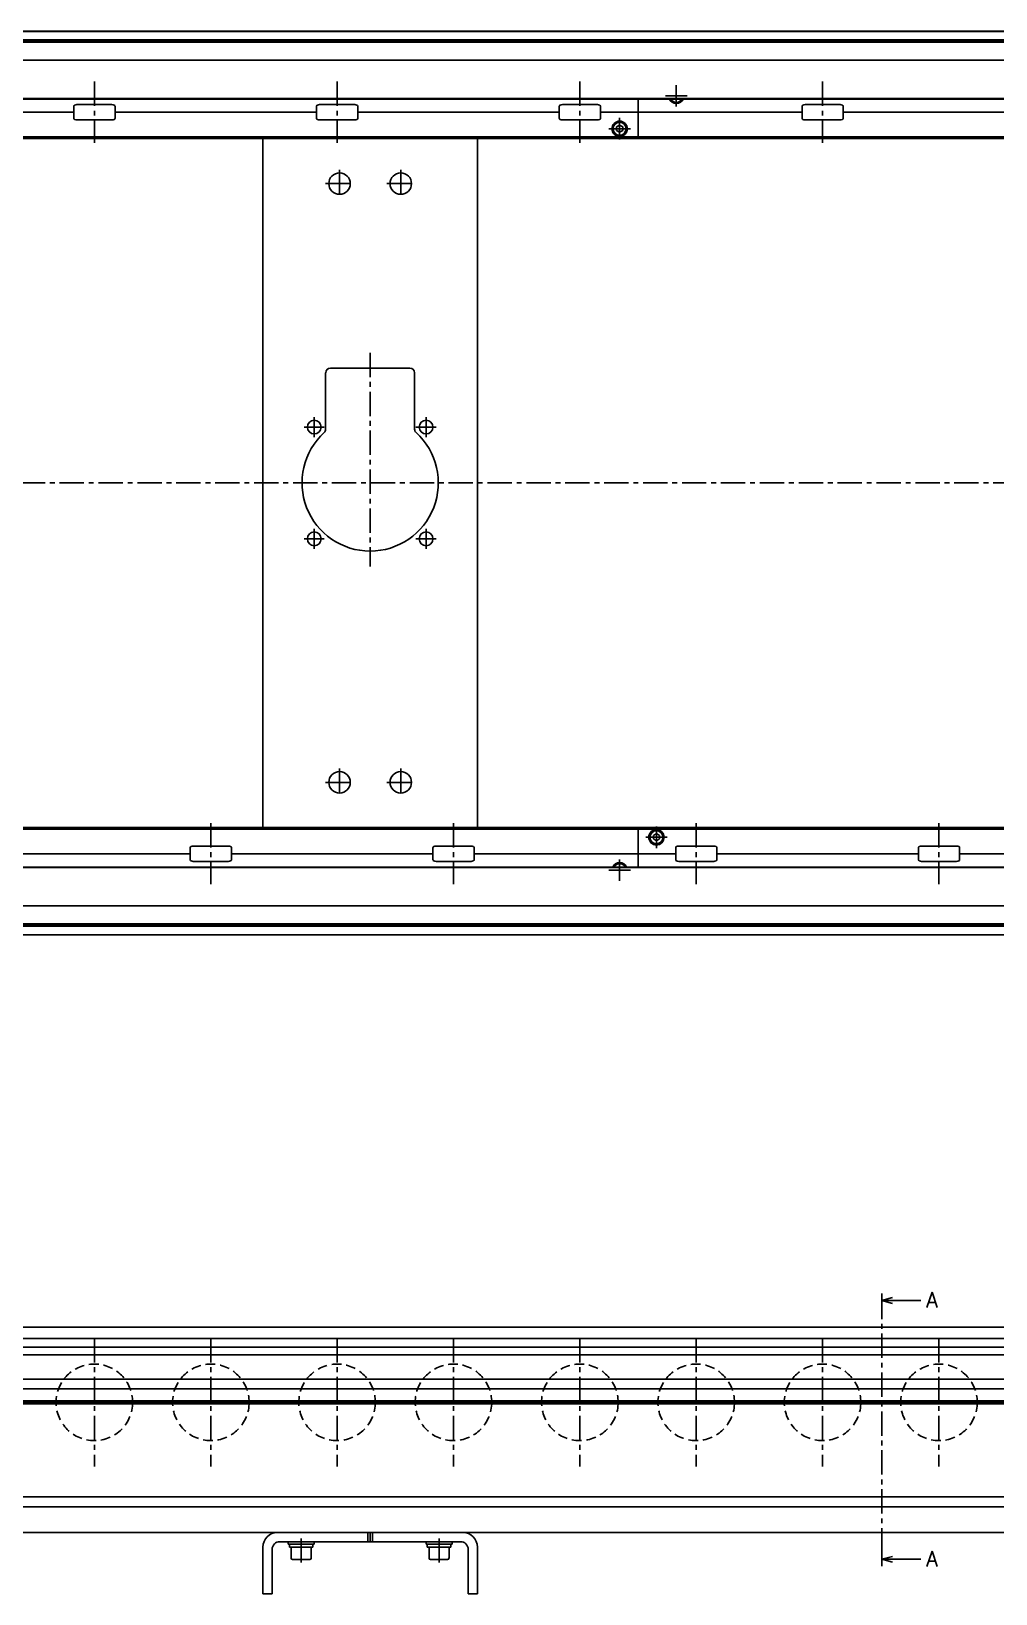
# Model space of a CAD drawing. Extents: x -10 to 3916, y -8 to 1101.
# Drawn here: x 1956 to 2586, y 28 to 1048 of the extents above; entities that cross this region are included whole.
import ezdxf

# ---------------------------------------------------------------- set-up
doc = ezdxf.new("R2010")
doc.units = 0
doc.header["$LTSCALE"] = 0.5
doc.linetypes.add('CENTER', pattern=[50.8, 31.75, -6.35, 6.35, -6.35])
doc.linetypes.add('DASHED', pattern=[19.05, 12.7, -6.35])
for name, color, linetype in [('MSM_CENTER', 1, 'CENTER'), ('MSM_CONTINUOUS', 7, 'CONTINUOUS'), ('MSM_DASHED', 4, 'DASHED'), ('MSM_PART_NUMBER', 7, 'CONTINUOUS')]:
    doc.layers.add(name, color=color, linetype=linetype)
doc.styles.get("Standard").update_dxf_attribs({"font": 'txt.shx', "height": 10, "bigfont": 'bigfont.shx'})

# ---------------------------------------------------------------- blocks, each defined once
blk = doc.blocks.new('*U88')
at = {"layer": 'MSM_PART_NUMBER'}
blk.add_text('A', height=10, dxfattribs=at).set_placement((2540.2, 214.9))
blk = doc.blocks.new('*U89')
at = {"layer": 'MSM_PART_NUMBER'}
blk.add_text('A', height=10, dxfattribs=at).set_placement((2540.2, 45.9))

msp = doc.modelspace()

# ---------------------------------------------------------------- linework, layer by layer
at = {"layer": 'MSM_CENTER'}
for p, q in [((1997.1, 1015.5), (1997.1, 975.5)), ((2155.6, 1015.5), (2155.6, 975.5)), ((2314.1, 1015.5), (2314.1, 975.5)), ((2377.1, 999.2), (2377.1, 1013.2)), ((2472.6, 1015.5), (2472.6, 975.5)), ((2370.1, 1006.2), (2384.2, 1006.2)), ((2340.1, 977.7), (2340.1, 991.8)), ((2333.1, 984.7), (2347.1, 984.7)), ((2157.2, 957.9), (2157.2, 939.9)), ((2197.2, 957.9), (2197.2, 939.9)), ((2148.1, 948.9), (2166.2, 948.9)), ((2188.1, 948.9), (2206.2, 948.9)), ((2177.2, 838.4), (2177.2, 698.9)), ((2140.7, 796.4), (2140.7, 783.4)), ((2213.7, 796.4), (2213.7, 783.4)), ((2134.1, 789.9), (2147.1, 789.9)), ((2207.1, 789.9), (2220.2, 789.9)), ((3158.7, 753.4), (359.6, 753.4)), ((2134.1, 716.9), (2147.1, 716.9)), ((2140.7, 723.4), (2140.7, 710.4)), ((2207.1, 716.9), (2220.2, 716.9)), ((2213.7, 723.4), (2213.7, 710.4)), ((2157.2, 566.9), (2157.2, 548.9)), ((2197.2, 566.9), (2197.2, 548.9)), ((2148.1, 557.9), (2166.2, 557.9)), ((2188.1, 557.9), (2206.2, 557.9)), ((2073.2, 531.3), (2073.2, 491.3)), ((2231.6, 531.3), (2231.6, 491.3)), ((2390.1, 531.3), (2390.1, 491.3)), ((2548.6, 531.3), (2548.6, 491.3)), ((2357.1, 522), (2371.2, 522)), ((2364.1, 515), (2364.1, 529)), ((2333.1, 500.5), (2347.1, 500.5)), ((2340.1, 493.5), (2340.1, 507.5)), ((2511.2, 55), (2511.2, 215)), ((1997.1, 195), (1997.1, 111)), ((2073.2, 195), (2073.2, 111)), ((2155.6, 195), (2155.6, 111)), ((2231.6, 195), (2231.6, 111)), ((2314.1, 195), (2314.1, 111)), ((2390.1, 195), (2390.1, 111)), ((2472.6, 195), (2472.6, 111)), ((2548.6, 195), (2548.6, 111)), ((367.1, 153), (3149.2, 153)), ((2132.2, 48.4), (2132.2, 64)), ((2222.2, 48.4), (2222.2, 64))]:
    msp.add_line(p, q, dxfattribs=at)
at = {"layer": 'MSM_CONTINUOUS'}
for p, q in [((3148.7, 1048.4), (370.5, 1048.4)), ((3147.1, 1048.3), (372.1, 1048.3)), ((3122.5, 1042.9), (396.8, 1042.9)), ((3122.5, 1041.2), (396.8, 1041.2)), ((3122.4, 1042), (396.9, 1042)), ((3147.1, 1029.5), (372.1, 1029.5)), ((3147.1, 1004.1), (372.1, 1004.1)), ((3147.1, 1004.5), (422.1, 1004.5)), ((2008.6, 1000.5), (1985.7, 1000.5)), ((2167.1, 1000.5), (2144.2, 1000.5)), ((2325.6, 1000.5), (2302.7, 1000.5)), ((2352.1, 1004.1), (2352.1, 979.4)), ((2377.1, 1003.9), (2376.8, 1004.1)), ((2377.5, 1004.1), (2377.1, 1003.9)), ((2484.1, 1000.5), (2461.2, 1000.5)), ((1983.7, 995.5), (1852.1, 995.5)), ((1983.7, 999.5), (1983.7, 991.5)), ((2008.6, 990.5), (1985.7, 990.5)), ((2010.6, 991.5), (2010.6, 999.5)), ((2142.2, 995.5), (2010.6, 995.5)), ((2142.2, 999.5), (2142.2, 991.5)), ((2167.1, 990.5), (2144.2, 990.5)), ((2169.1, 991.5), (2169.1, 999.5)), ((2300.7, 995.5), (2169.1, 995.5)), ((2300.7, 999.5), (2300.7, 991.5)), ((2325.6, 990.5), (2302.7, 990.5)), ((2327.6, 991.5), (2327.6, 999.5)), ((2459.2, 995.5), (2327.6, 995.5)), ((2459.2, 999.5), (2459.2, 991.5)), ((2484.1, 990.5), (2461.2, 990.5)), ((2486.1, 991.5), (2486.1, 999.5)), ((2617.7, 995.5), (2486.1, 995.5)), ((2338.1, 985.9), (2340.1, 987.1)), ((2338.1, 983.6), (2338.1, 985.9)), ((2340.1, 982.4), (2338.1, 983.6)), ((2340.1, 987.1), (2342.1, 985.9)), ((2342.1, 983.6), (2340.1, 982.4)), ((2342.1, 985.9), (2342.1, 983.6)), ((3144.6, 979.4), (450.1, 979.4)), ((3148.7, 978.4), (450.1, 978.4)), ((2107.2, 528.4), (2107.2, 978.4)), ((2247.2, 528.4), (2247.2, 978.4)), ((2203.2, 828.4), (2151.2, 828.4)), ((2148.1, 825.4), (2148.1, 788.5)), ((2206.2, 788.5), (2206.2, 825.4)), ((3148.7, 528.4), (450.1, 528.4)), ((450.1, 527.4), (3144.6, 527.4)), ((2352.1, 502.6), (2352.1, 527.4)), ((2362.1, 523.2), (2364.1, 524.4)), ((2362.1, 520.9), (2362.1, 523.2)), ((2364.1, 519.7), (2362.1, 520.9)), ((2364.1, 524.4), (2366.1, 523.2)), ((2366.1, 520.9), (2364.1, 519.7)), ((2366.1, 523.2), (2366.1, 520.9)), ((1928.1, 511.3), (2059.7, 511.3)), ((2059.7, 515.3), (2059.7, 507.3)), ((2061.7, 516.3), (2084.6, 516.3)), ((2086.6, 507.3), (2086.6, 515.3)), ((2086.6, 511.3), (2218.2, 511.3)), ((2218.2, 515.3), (2218.2, 507.3)), ((2220.2, 516.3), (2243.1, 516.3)), ((2245.1, 507.3), (2245.1, 515.3)), ((2245.1, 511.3), (2376.7, 511.3)), ((2376.7, 515.3), (2376.7, 507.3)), ((2378.7, 516.3), (2401.6, 516.3)), ((2403.6, 507.3), (2403.6, 515.3)), ((2403.6, 511.3), (2535.2, 511.3)), ((2535.2, 515.3), (2535.2, 507.3)), ((2537.2, 516.3), (2560.1, 516.3)), ((2562.1, 507.3), (2562.1, 515.3)), ((2562.1, 511.3), (2693.7, 511.3)), ((3147.1, 502.6), (372.1, 502.6)), ((3147.1, 502.2), (422.1, 502.2)), ((2061.7, 506.3), (2084.6, 506.3)), ((2220.2, 506.3), (2243.1, 506.3)), ((2339.8, 502.6), (2340.1, 502.9)), ((2340.1, 502.9), (2340.5, 502.6)), ((2378.7, 506.3), (2401.6, 506.3)), ((2537.2, 506.3), (2560.1, 506.3)), ((3147.1, 477.2), (372.1, 477.2)), ((3122.5, 465.6), (396.8, 465.6)), ((3122.5, 463.9), (396.8, 463.9)), ((3122.4, 464.7), (396.9, 464.7)), ((3148.7, 458.4), (370.5, 458.4)), ((3147.1, 458.4), (372.1, 458.4)), ((2511.2, 215), (2511.2, 224)), ((2511.2, 219.5), (2518.2, 221.4)), ((2511.2, 219.5), (2536.8, 219.5)), ((2518.2, 217.6), (2511.2, 219.5)), ((3147.1, 202), (372.1, 202)), ((3147.1, 194.6), (674.3, 194.6)), ((3031.2, 189), (676.5, 189)), ((3031.2, 184), (678.5, 184)), ((2931.2, 168.2), (667.1, 168.2)), ((2931.2, 161.8), (682.1, 161.8)), ((2931.2, 153.9), (682.1, 153.9)), ((2931.2, 153), (682.1, 153)), ((2931.2, 152.1), (682.1, 152.1)), ((2931.2, 84.8), (679.6, 84.8)), ((2931.2, 91.3), (682.1, 91.3)), ((3148.7, 68), (472.1, 68)), ((2236.2, 62), (2118.2, 62)), ((2123.7, 62), (2123.7, 60.4)), ((2140.7, 60.4), (2140.7, 62)), ((2175.7, 62), (2175.7, 68)), ((2177.2, 62), (2177.2, 68)), ((2178.7, 62), (2178.7, 68)), ((2213.7, 62), (2213.7, 60.4)), ((2230.7, 60.4), (2230.7, 62)), ((2107.2, 58.5), (2107.2, 28)), ((2113.2, 57), (2113.2, 28)), ((2140.7, 60.4), (2123.7, 60.4)), ((2124.5, 60.4), (2124.5, 58.4)), ((2139.8, 58.4), (2124.5, 58.4)), ((2125.7, 58.4), (2125.7, 51.2)), ((2138.7, 51.2), (2138.7, 58.4)), ((2139.8, 58.4), (2139.8, 60.4)), ((2230.7, 60.4), (2213.7, 60.4)), ((2214.5, 60.4), (2214.5, 58.4)), ((2229.8, 58.4), (2214.5, 58.4)), ((2215.7, 58.4), (2215.7, 51.2)), ((2228.7, 51.2), (2228.7, 58.4)), ((2229.8, 58.4), (2229.8, 60.4)), ((2241.2, 28), (2241.2, 57)), ((2247.2, 58.5), (2247.2, 28)), ((2511.2, 46), (2511.2, 55)), ((2511.2, 50.5), (2518.2, 52.4)), ((2137.8, 50.4), (2126.4, 50.4)), ((2227.8, 50.4), (2216.5, 50.4)), ((2518.2, 48.6), (2511.2, 50.5)), ((2511.2, 50.5), (2536.8, 50.5)), ((2113.2, 28), (2107.2, 28)), ((2247.2, 28), (2241.2, 28))]:
    msp.add_line(p, q, dxfattribs=at)
for centre, radius in [((2340.1, 984.7), 5), ((2340.1, 984.7), 4.25), ((2157.2, 948.9), 7), ((2197.2, 948.9), 7), ((2140.7, 789.9), 4.5), ((2213.7, 789.9), 4.5), ((2140.7, 716.9), 4.5), ((2213.7, 716.9), 4.5), ((2157.2, 557.9), 7), ((2197.2, 557.9), 7), ((2364.1, 522), 5), ((2364.1, 522), 4.25)]:
    msp.add_circle(centre, radius, dxfattribs=at)
for centre, radius, start, end in [((1984.6, 999.4), 0.882, 115.5328, 172.1027), ((1985.7, 997.1), 3.41, 89.6687, 115.2454), ((2008.6, 997.1), 3.41, 64.7546, 90.3313), ((2009.7, 999.4), 0.882, 7.8973, 64.4672), ((2143.1, 999.4), 0.882, 115.5328, 172.1027), ((2144.2, 997.1), 3.41, 89.6687, 115.2454), ((2167.1, 997.1), 3.41, 64.7546, 90.3313), ((2168.2, 999.4), 0.882, 7.8973, 64.4672), ((2301.6, 999.4), 0.882, 115.5328, 172.1027), ((2302.7, 997.1), 3.41, 89.6687, 115.2454), ((2325.6, 997.1), 3.41, 64.7546, 90.3313), ((2326.7, 999.4), 0.882, 7.8973, 64.4672), ((2377.1, 1006.2), 5, 204.8346, 335.1654), ((2377.1, 1006.2), 4.25, 209.6116, 330.3884), ((2460.1, 999.4), 0.882, 115.5328, 172.1027), ((2461.2, 997.1), 3.41, 89.6687, 115.2454), ((2484.1, 997.1), 3.41, 64.7546, 90.3313), ((2485.2, 999.4), 0.882, 7.8973, 64.4672), ((1984.6, 991.6), 0.882, 187.8973, 244.4672), ((1985.7, 993.9), 3.41, 244.7546, 270.3313), ((2008.6, 993.9), 3.41, 269.6687, 295.2454), ((2009.7, 991.6), 0.882, 295.5328, 352.1027), ((2143.1, 991.6), 0.882, 187.8973, 244.4672), ((2144.2, 993.9), 3.41, 244.7546, 270.3313), ((2167.1, 993.9), 3.41, 269.6687, 295.2454), ((2168.2, 991.6), 0.882, 295.5328, 352.1027), ((2301.6, 991.6), 0.882, 187.8973, 244.4672), ((2302.7, 993.9), 3.41, 244.7546, 270.3313), ((2325.6, 993.9), 3.41, 269.6687, 295.2454), ((2326.7, 991.6), 0.882, 295.5328, 352.1027), ((2460.1, 991.6), 0.882, 187.8973, 244.4672), ((2461.2, 993.9), 3.41, 244.7546, 270.3313), ((2484.1, 993.9), 3.41, 269.6687, 295.2454), ((2485.2, 991.6), 0.882, 295.5328, 352.1027), ((2151.2, 825.4), 3, 90, 180), ((2203.2, 825.4), 3, 0, 90), ((2177.2, 753.4), 44.5, 132.3521, 47.6479), ((2145.1, 788.5), 3, 312.3521, 360), ((2209.2, 788.5), 3, 180, 227.6479), ((2060.6, 515.2), 0.882, 115.5328, 172.1027), ((2061.7, 512.9), 3.41, 89.6687, 115.2454), ((2084.6, 512.9), 3.41, 64.7546, 90.3313), ((2085.7, 515.2), 0.882, 7.8973, 64.4672), ((2219.1, 515.2), 0.882, 115.5328, 172.1027), ((2220.2, 512.9), 3.41, 89.6687, 115.2454), ((2243.1, 512.9), 3.41, 64.7546, 90.3313), ((2244.2, 515.2), 0.882, 7.8973, 64.4672), ((2377.6, 515.2), 0.882, 115.5328, 172.1027), ((2378.7, 512.9), 3.41, 89.6687, 115.2454), ((2401.6, 512.9), 3.41, 64.7546, 90.3313), ((2402.7, 515.2), 0.882, 7.8973, 64.4672), ((2536.1, 515.2), 0.882, 115.5328, 172.1027), ((2537.2, 512.9), 3.41, 89.6687, 115.2454), ((2560.1, 512.9), 3.41, 64.7546, 90.3313), ((2561.2, 515.2), 0.882, 7.8973, 64.4672), ((2060.6, 507.4), 0.882, 187.8973, 244.4672), ((2061.7, 509.7), 3.41, 244.7546, 270.3313), ((2084.6, 509.7), 3.41, 269.6687, 295.2454), ((2085.7, 507.4), 0.882, 295.5328, 352.1027), ((2219.1, 507.4), 0.882, 187.8973, 244.4672), ((2220.2, 509.7), 3.41, 244.7546, 270.3313), ((2243.1, 509.7), 3.41, 269.6687, 295.2454), ((2244.2, 507.4), 0.882, 295.5328, 352.1027), ((2340.1, 500.5), 5, 24.8346, 155.1654), ((2340.1, 500.5), 4.25, 29.6116, 150.3884), ((2377.6, 507.4), 0.882, 187.8973, 244.4672), ((2378.7, 509.7), 3.41, 244.7546, 270.3313), ((2401.6, 509.7), 3.41, 269.6687, 295.2454), ((2402.7, 507.4), 0.882, 295.5328, 352.1027), ((2536.1, 507.4), 0.882, 187.8973, 244.4672), ((2537.2, 509.7), 3.41, 244.7546, 270.3313), ((2560.1, 509.7), 3.41, 269.6687, 295.2454), ((2561.2, 507.4), 0.882, 295.5328, 352.1027), ((2116.7, 58.5), 9.5, 90, 180), ((2118.2, 57), 5, 90, 180), ((2236.2, 57), 5, 0, 90), ((2237.7, 58.5), 9.5, 0, 90), ((2126.4, 51.2), 0.8, 180, 270), ((2137.8, 51.2), 0.8, 270, 0), ((2216.5, 51.2), 0.8, 180, 270), ((2227.8, 51.2), 0.8, 270, 0)]:
    msp.add_arc(centre, radius, start, end, dxfattribs=at)
at = {"layer": 'MSM_DASHED'}
for centre in [(1997.1, 153), (2073.2, 153), (2155.6, 153), (2231.6, 153), (2314.1, 153), (2390.1, 153), (2472.6, 153), (2548.6, 153)]:
    msp.add_circle(centre, 25, dxfattribs=at)

# ---------------------------------------------------------------- block references
at = {"layer": 'MSM_CONTINUOUS'}
for name in ['*U88', '*U89']:
    msp.add_blockref(name, (0, 0), dxfattribs=at)

doc.saveas('drawing.dxf')
